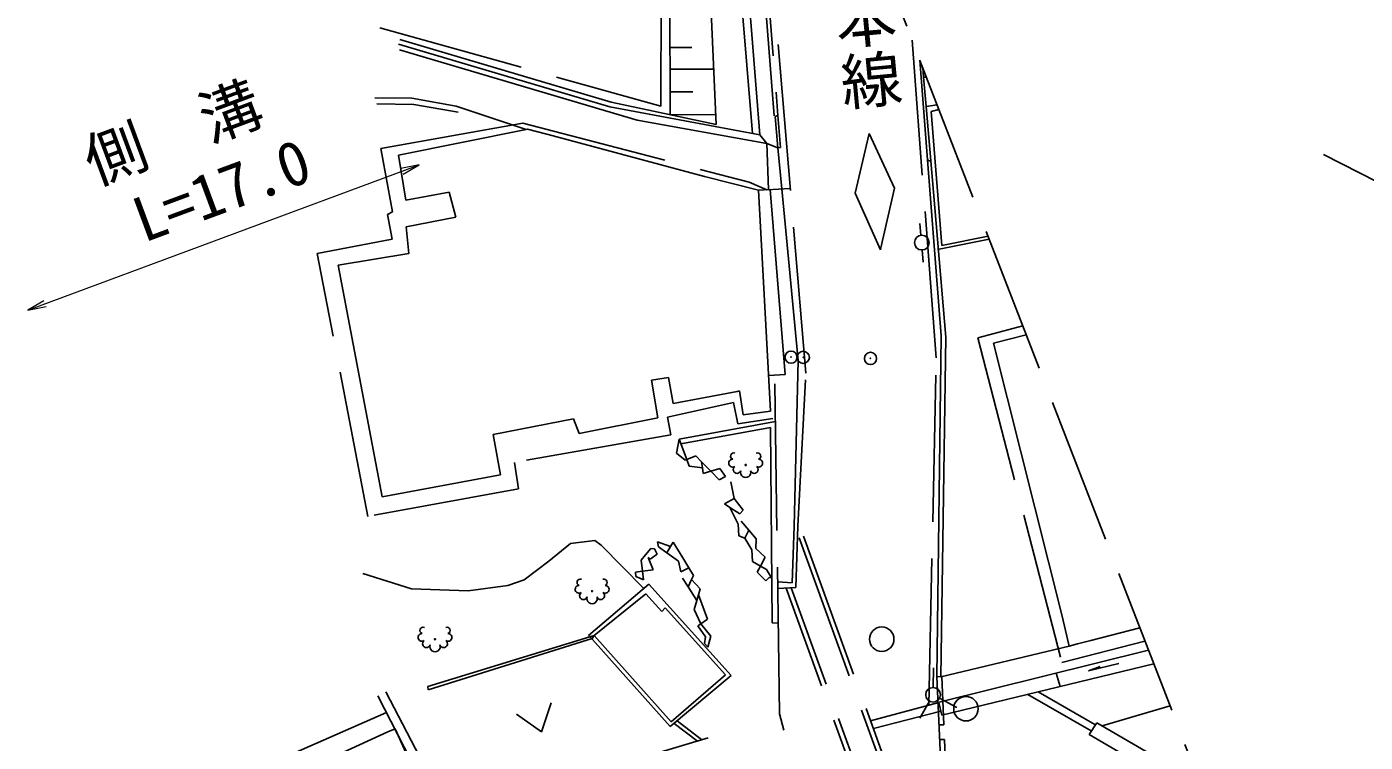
# Model space of a CAD drawing. Units: millimetres, scale not verified. Extents: x 40000 to 680000, y 20000 to 380000.
# Drawn here: x 493943 to 548684, y 307416 to 336680 of the extents above; entities that cross this region are included whole.
import ezdxf
from ezdxf.enums import TextEntityAlignment as Align

# ---------------------------------------------------------------- set-up
doc = ezdxf.new("R2010")
doc.units = ezdxf.units.MM
doc.header["$LTSCALE"] = 1000
doc.header["$PDMODE"] = 32
doc.header["$PDSIZE"] = 500
doc.linetypes.add('DASHED', pattern=[7.5, 6, -1.5])
for name, color, linetype, lineweight in [('M-BGD', 7, 'Continuous', 25), ('M-BGD-EXST', 7, 'Continuous', 25), ('M-BMK-HTXT', 7, 'Continuous', 13), ('M-BMK-SRVR', 3, 'Continuous', 25), ('M-STR-HTXT', 7, 'Continuous', 13), ('M-STR-STRC', 7, 'Continuous', 25)]:
    doc.layers.add(name, color=color, linetype=linetype, lineweight=lineweight)
doc.styles.add('@ＭＳ ゴシック', font='')
doc.styles.add('ＭＳ ゴシック', font='')
doc.styles.get('@ＭＳ ゴシック').set_extended_font_data('@MS Gothic')
doc.styles.get('ＭＳ ゴシック').set_extended_font_data('MS Gothic')

# ---------------------------------------------------------------- blocks, each defined once
blk = doc.blocks.new('open_arrow')
at = {"color": 0, "linetype": 'Continuous', "lineweight": -2}
blk.add_lwpolyline([(7.5, 1.25), (0, 0), (7.5, -1.25)], dxfattribs=at)

msp = doc.modelspace()

# ---------------------------------------------------------------- linework, layer by layer
at = {"layer": 'M-BGD', "linetype": 'DASHED'}
for p, q in [((519881, 333426), (519921, 346525)), ((523618, 332312), (522457, 346525)), ((523930, 332254), (522782, 346525)), ((525799, 322506), (523858, 345845)), ((527762, 342295), (548157, 289665)), ((524511, 333041), (523844, 341466)), ((523993, 341478), (524661, 333052)), ((508385, 336640), (519881, 333426)), ((531135, 323138), (530148, 336138)), ((514364, 332480), (511504, 333436)), ((508427, 331697), (514230, 332735)), ((514230, 332735), (523489, 330328)), ((508896, 329116), (508427, 331697)), ((523489, 330328), (524207, 330014)), ((508699, 329001), (508896, 329116)), ((508892, 327996), (508699, 329001)), ((505821, 327401), (508892, 327996)), ((507891, 316655), (505821, 327401)), ((534681, 324441), (532839, 323958)), ((532839, 323958), (536278, 310672)), ((530836, 308936), (531135, 323138)), ((524730, 308577), (524537, 322428)), ((525482, 316247), (525799, 322506)), ((522841, 321310), (520144, 320714)), ((523018, 320438), (522841, 321310)), ((520144, 320714), (520290, 319995)), ((524453, 320655), (523018, 320438)), ((520290, 319995), (513897, 318863)), ((513897, 318863), (514060, 317782)), ((514060, 317782), (507891, 316655)), ((545665, 260850), (525492, 316456)), ((545477, 260782), (525470, 315931)), ((516177, 315541), (515289, 314824)), ((517173, 315663), (516177, 315541)), ((517432, 315481), (517173, 315663)), ((519176, 313709), (517432, 315481)), ((515289, 314824), (514289, 314059)), ((509679, 313689), (507694, 314320)), ((511991, 313609), (509679, 313689)), ((513612, 313822), (511991, 313609)), ((514289, 314059), (513612, 313822)), ((516923, 311779), (519388, 313880)), ((519388, 313880), (522754, 310146)), ((544349, 260372), (524995, 313722)), ((544537, 260441), (525204, 313734)), ((517086, 311613), (516923, 311779)), ((520263, 308054), (517086, 311613)), ((536278, 310672), (539674, 311556)), ((522754, 310146), (520263, 308054)), ((508631, 309483), (510821, 305262)), ((537481, 307880), (534888, 309374)), ((537631, 308140), (535311, 309477)), ((531243, 309047), (528455, 308290)), ((540702, 308903), (537926, 308085)), ((508654, 308629), (500621, 305111)), ((524909, 307914), (524730, 308577)), ((528568, 307977), (531332, 308686)), ((508717, 307842), (502331, 304932)), ((509010, 307967), (508717, 307842)), ((510535, 304591), (509010, 307967)), ((512385, 304813), (521816, 307591))]:
    msp.add_line(p, q, dxfattribs=at)
at = {"layer": 'M-BGD'}
for p, q in [((520261, 333085), (520208, 346525)), ((521517, 346525), (522135, 332686)), ((517843, 333599), (509207, 336166)), ((517794, 333405), (509150, 335974)), ((518911, 332865), (509182, 335735)), ((520250, 335831), (521141, 335834)), ((520250, 335831), (521141, 335834)), ((530782, 331241), (530465, 335318)), ((530613, 334614), (530584, 335013)), ((520254, 334941), (522034, 334948)), ((520254, 334941), (522034, 334948)), ((530613, 334614), (530721, 333417)), ((530739, 334613), (530613, 334614)), ((520258, 334013), (521185, 334017)), ((520258, 334013), (521185, 334017)), ((509694, 333762), (508183, 333769)), ((509770, 333497), (508263, 333522)), ((511504, 333436), (509694, 333762)), ((511582, 333191), (509770, 333497)), ((523930, 332254), (517794, 333405)), ((522135, 332686), (517843, 333599)), ((531173, 333493), (530721, 333417)), ((530721, 333417), (530920, 331197)), ((524204, 331901), (518911, 332865)), ((520261, 333085), (522117, 333092)), ((520261, 333085), (522117, 333092)), ((524661, 333052), (524547, 333015)), ((524665, 331726), (524547, 333015)), ((524770, 331736), (524661, 333052)), ((530937, 333221), (531250, 333294)), ((531365, 327735), (530937, 333221)), ((509144, 331433), (514364, 332480)), ((514364, 332480), (514427, 332493)), ((514427, 332493), (515527, 332205)), ((515527, 332205), (515558, 332189)), ((515558, 332189), (515616, 332176)), ((515616, 332176), (521663, 330560)), ((523924, 332261), (524204, 331901)), ((524204, 331901), (524665, 331726)), ((524279, 330018), (524204, 331901)), ((524665, 331726), (524770, 331736)), ((524665, 331726), (524770, 331736)), ((509442, 329593), (509144, 331433)), ((524826, 330049), (524665, 331726)), ((531338, 324044), (530782, 331241)), ((530856, 331190), (530782, 331241)), ((530920, 331197), (530856, 331190)), ((530920, 331197), (531528, 323983)), ((521663, 330560), (523869, 329998)), ((511221, 329921), (509442, 329593)), ((511490, 328890), (511221, 329921)), ((524351, 330022), (523869, 329994)), ((523869, 329998), (524357, 320961)), ((524207, 330014), (525170, 330069)), ((524965, 322452), (524351, 330022)), ((525486, 323030), (524826, 330049)), ((509463, 328499), (511490, 328890)), ((509566, 327413), (509463, 328499)), ((530473, 328636), (530515, 328149)), ((531187, 327564), (533307, 327987)), ((533257, 328114), (531365, 327735)), ((506685, 326928), (509566, 327413)), ((528878, 327641), (528863, 327550)), ((530567, 327551), (530610, 327050)), ((508473, 317456), (506685, 326928)), ((534819, 324084), (533537, 323755)), ((531163, 310106), (531338, 324044)), ((531528, 323983), (531326, 310088)), ((533537, 323755), (533479, 323733)), ((533479, 323733), (536293, 312567)), ((525332, 316253), (525486, 323030)), ((524287, 322414), (524965, 322452)), ((520195, 322338), (519490, 322225)), ((519490, 322225), (519746, 320690)), ((520376, 321266), (520195, 322338)), ((523002, 321764), (520376, 321266)), ((523093, 321793), (523002, 321764)), ((523246, 320809), (523093, 321793)), ((524357, 320961), (523246, 320809)), ((516307, 320640), (513024, 320007)), ((516533, 320046), (516307, 320640)), ((519746, 320690), (516533, 320046)), ((520629, 319807), (524563, 320532)), ((524363, 320284), (520698, 319623)), ((524423, 312294), (524363, 320284)), ((513024, 320007), (513312, 318348)), ((520629, 319807), (520522, 319238)), ((520938, 318983), (520629, 319807)), ((520522, 319238), (520875, 318958)), ((520875, 318958), (520938, 318983)), ((520938, 318983), (521305, 319126)), ((521041, 318707), (520938, 318983)), ((521576, 318635), (521041, 318707)), ((521305, 319126), (521545, 318881)), ((521576, 318635), (521545, 318881)), ((521545, 318881), (521917, 318499)), ((521606, 318406), (521576, 318635)), ((522290, 318612), (521917, 318499)), ((522514, 318284), (522290, 318612)), ((513312, 318348), (508473, 317456)), ((521917, 318499), (521606, 318406)), ((521917, 318499), (522255, 318152)), ((522255, 318152), (522514, 318284)), ((522733, 318071), (522880, 317390)), ((522880, 317390), (522475, 317170)), ((522475, 317170), (522702, 317023)), ((522702, 317023), (523039, 316336)), ((522702, 317023), (523110, 316758)), ((522880, 317390), (523249, 316914)), ((523110, 316758), (523249, 316914)), ((523473, 316092), (523167, 316452)), ((523068, 315860), (523039, 316336)), ((523307, 315756), (523068, 315860)), ((523307, 315756), (523473, 316092)), ((523775, 315739), (523473, 316092)), ((525249, 313940), (525332, 316253)), ((525391, 313744), (525482, 316247)), ((519464, 315340), (519246, 315074)), ((519620, 315324), (519464, 315340)), ((519723, 315107), (519620, 315324)), ((519776, 315408), (519743, 315614)), ((519743, 315614), (520271, 315420)), ((520117, 315162), (519776, 315408)), ((520117, 315162), (520271, 315420)), ((520271, 315420), (520380, 315604)), ((520380, 315604), (520771, 314958)), ((523598, 315289), (523307, 315756)), ((523756, 315343), (523775, 315739)), ((524137, 314984), (523756, 315343)), ((519246, 315074), (519070, 314860)), ((519070, 314860), (519122, 314410)), ((519563, 314471), (519361, 314970)), ((519361, 314970), (519441, 314898)), ((519441, 314898), (519723, 315107)), ((520594, 314817), (520117, 315162)), ((520700, 314392), (520594, 314817)), ((520771, 314958), (521020, 314547)), ((523627, 314806), (523598, 315289)), ((523950, 314622), (523627, 314806)), ((523950, 314622), (524137, 314984)), ((518844, 314371), (519122, 314410)), ((518853, 314190), (518844, 314371)), ((519122, 314410), (519563, 314471)), ((519122, 314410), (519163, 314057)), ((521020, 314547), (520700, 314392)), ((521020, 314547), (521208, 314237)), ((521208, 314237), (521129, 314070)), ((523820, 314368), (523950, 314622)), ((524168, 314014), (523820, 314368)), ((524196, 314481), (523950, 314622)), ((524395, 314138), (524196, 314481)), ((519016, 314120), (518853, 314190)), ((519163, 314057), (519016, 314120)), ((520766, 314124), (520991, 313774)), ((521129, 314070), (520991, 313774)), ((520991, 313774), (521351, 313214)), ((521129, 314070), (521490, 313684)), ((521490, 313684), (521421, 313451)), ((524300, 314154), (524168, 314014)), ((524395, 314138), (524300, 314154)), ((524658, 313972), (525249, 313940)), ((524662, 313705), (525391, 313744)), ((517144, 311788), (519264, 313489)), ((519264, 313489), (519912, 312757)), ((521351, 313214), (521243, 312846)), ((521421, 313451), (521351, 313214)), ((521421, 313451), (521787, 312456)), ((519912, 312757), (520046, 312909)), ((520046, 312909), (522521, 310167)), ((521243, 312846), (521508, 312263)), ((521387, 312171), (521508, 312263)), ((521705, 311733), (521387, 312171)), ((521787, 312456), (521508, 312263)), ((521508, 312263), (521914, 311756)), ((524678, 312290), (524423, 312294)), ((536293, 312567), (536426, 311989)), ((537461, 311574), (539466, 312094)), ((510350, 309691), (517144, 311788)), ((510354, 309554), (517072, 311658)), ((517072, 311658), (517144, 311788)), ((520300, 308254), (517144, 311788)), ((521657, 311452), (521705, 311733)), ((521914, 311756), (521797, 311299)), ((536426, 311989), (536574, 311344)), ((536919, 311434), (537461, 311574)), ((521797, 311299), (521657, 311452)), ((539820, 311179), (531253, 309049)), ((531326, 310088), (536574, 311344)), ((536574, 311344), (536919, 311434)), ((531019, 309657), (531030, 310457)), ((531373, 308523), (540037, 310620)), ((537364, 310339), (538601, 310641)), ((537364, 310339), (537846, 310507)), ((522521, 310167), (520300, 308254)), ((531163, 310106), (531326, 310088)), ((531163, 310106), (531406, 304645)), ((531363, 310104), (531451, 308132)), ((536039, 310241), (536203, 309693)), ((510572, 304900), (508304, 309310)), ((510354, 309554), (510350, 309691)), ((530866, 309092), (530464, 308400)), ((531373, 308523), (531243, 309047)), ((531271, 309215), (531979, 308841)), ((520537, 308285), (521547, 307512)), ((537708, 308212), (537394, 307729)), ((541919, 305763), (537708, 308212)), ((520419, 308186), (521369, 307460)), ((531451, 308132), (531251, 308123)), ((537394, 307729), (542251, 304905)), ((531477, 307532), (531278, 307523)), ((531477, 307532), (531606, 304643))]:
    msp.add_line(p, q, dxfattribs=at)
for centre, radius in [((530550, 327851), 300), ((523344, 318756), 21.4), ((517063, 313596), 21.4), ((528910, 311631), 500), ((510640, 311630), 21.4), ((531007, 309357), 300), ((532353, 308786), 500)]:
    msp.add_circle(centre, radius, dxfattribs=at)
for centre, radius, start, end in [((522861, 319115), 134, 70.0001, 250), ((523827, 319115), 134, 290, 110), ((522810, 318830), 158, 88.1301, 305), ((522992, 318571), 158, 125.0001, 341.8699), ((523696, 318571), 158, 198.1301, 55.0001), ((523878, 318830), 158, 235, 91.8699), ((523344, 318454), 213, 161.5651, 18.435), ((516530, 313670), 158, 88.1301, 305), ((516581, 313955), 134, 70.0001, 250), ((517547, 313955), 134, 290, 110), ((517598, 313670), 158, 235, 91.8699), ((516711, 313410), 158, 125.0001, 341.8699), ((517064, 313294), 213, 161.5651, 18.435), ((517416, 313410), 158, 198.1301, 55.0001), ((510158, 311989), 134, 70.0001, 250), ((511124, 311989), 134, 290, 110), ((510106, 311704), 158, 88.1301, 305), ((510288, 311444), 158, 125.0001, 341.8699), ((510993, 311444), 158, 198.1301, 55.0001), ((511175, 311704), 158, 235, 91.8699), ((510641, 311328), 213, 161.5651, 18.435)]:
    msp.add_arc(centre, radius, start, end, dxfattribs=at)
for p in [(525200, 323167), (525700, 323159), (528450, 323115)]:
    msp.add_point(p, dxfattribs=at)
at = {"layer": 'M-BGD-EXST'}
msp.add_lwpolyline([(513968, 308563), (514990, 307844), (515395, 309026)], dxfattribs=at)
at = {"layer": 'M-BMK-SRVR'}
msp.add_line((546981, 331455), (565680, 321896), dxfattribs=at)
at = {"layer": 'M-STR-HTXT'}
msp.add_line((493987, 325090), (509991, 331030), dxfattribs=at)
at = {"layer": 'M-STR-STRC'}
for p, q in [((527828, 329875), (528402, 332311)), ((528402, 332311), (529431, 330079)), ((528863, 327550), (527828, 329875)), ((529431, 330079), (528878, 327641))]:
    msp.add_line(p, q, dxfattribs=at)

# ---------------------------------------------------------------- block references
at = {"layer": 'M-STR-HTXT', "xscale": 100, "yscale": 100}
for p, rotation in [((509991, 331030), 200.4), ((493987, 325090), 20.4)]:
    msp.add_blockref('open_arrow', p, dxfattribs=dict(at, rotation=rotation))

# ---------------------------------------------------------------- texts
at = {"layer": 'M-BMK-HTXT', "style": '@ＭＳ ゴシック'}
msp.add_text('市道神里日ノ本線', height=1833, rotation=275.309, dxfattribs=at).set_placement((527106, 333135), align=Align.BOTTOM_RIGHT)
at = {"layer": 'M-STR-HTXT', "style": 'ＭＳ ゴシック'}
for s, p in [('側\u3000溝', (496913, 329672)), ('L=17.0', (498913, 327320))]:
    msp.add_text(s, height=1833, rotation=20.364, dxfattribs=at).set_placement(p, align=Align.BOTTOM_LEFT)

doc.saveas('drawing.dxf')
